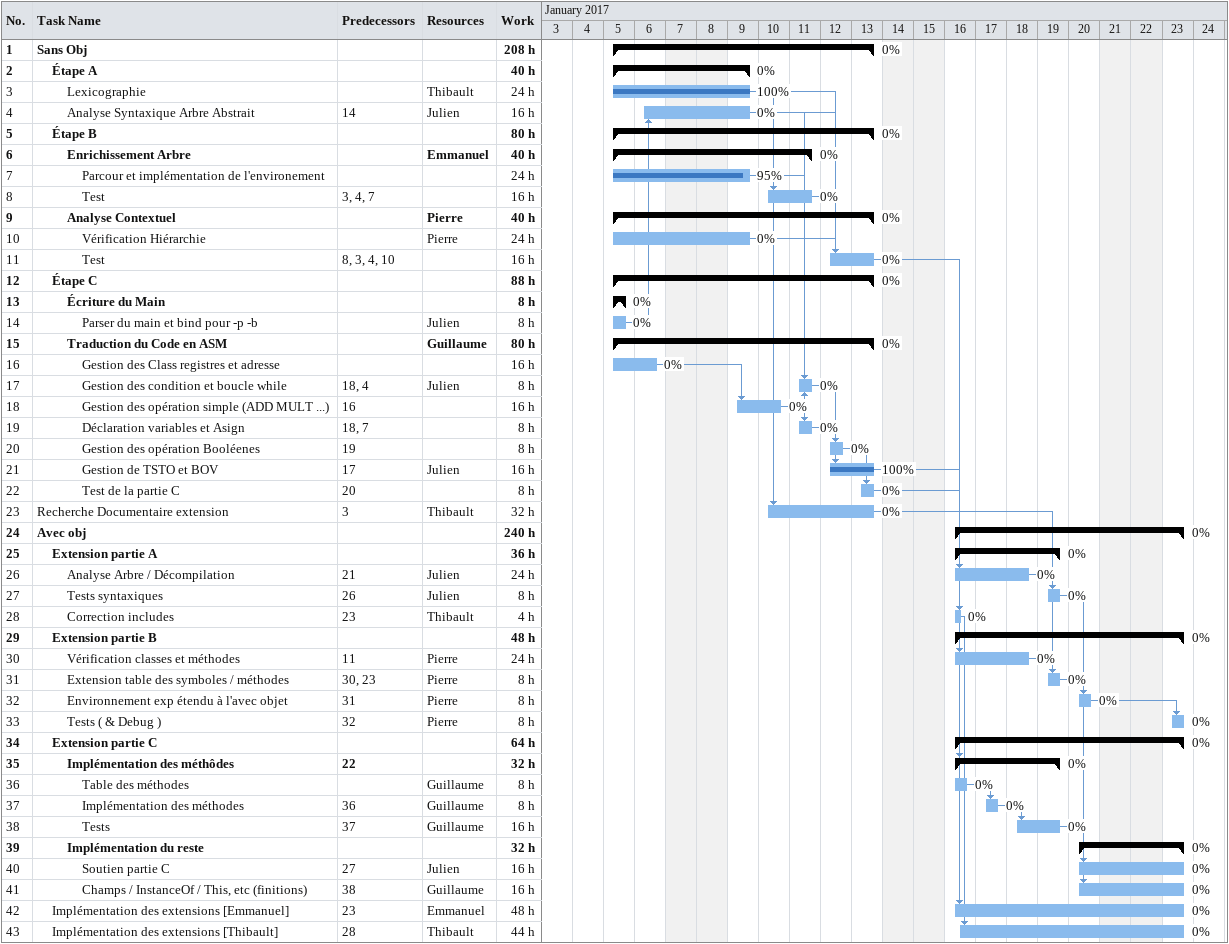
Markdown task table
| ID | Level | Task | Start | Finish | Predecessors | Resources | % complete | Work (h) |
|---|---|---|---|---|---|---|---|---|
| 1 | 1 | **Sans Obj** | 2017-01-05 | 2017-01-13 |  |  | 0 | 208 |
| 2 | 2 | **Étape A** | 2017-01-05 | 2017-01-09 |  |  | 0 | 40 |
| 3 | 3 | Lexicographie | 2017-01-05 | 2017-01-09 |  | Thibault | 100 | 24 |
| 4 | 3 | Analyse Syntaxique Arbre Abstrait | 2017-01-06 | 2017-01-09 | 14 | Julien | 0 | 16 |
| 5 | 2 | **Étape B** | 2017-01-05 | 2017-01-13 |  |  | 0 | 80 |
| 6 | 3 | **Enrichissement Arbre** | 2017-01-05 | 2017-01-11 |  | Emmanuel | 0 | 40 |
| 7 | 4 | Parcour et implémentation de l'environement | 2017-01-05 | 2017-01-09 |  |  | 95 | 24 |
| 8 | 4 | Test | 2017-01-10 | 2017-01-11 | 3, 4, 7 |  | 0 | 16 |
| 9 | 3 | **Analyse Contextuel** | 2017-01-05 | 2017-01-13 |  | Pierre | 0 | 40 |
| 10 | 4 | Vérification Hiérarchie | 2017-01-05 | 2017-01-09 |  | Pierre | 0 | 24 |
| 11 | 4 | Test | 2017-01-12 | 2017-01-13 | 8, 3, 4, 10 |  | 0 | 16 |
| 12 | 2 | **Étape C** | 2017-01-05 | 2017-01-13 |  |  | 0 | 88 |
| 13 | 3 | **Écriture du Main** | 2017-01-05 | 2017-01-05 |  |  | 0 | 8 |
| 14 | 4 | Parser du main et bind pour -p -b | 2017-01-05 | 2017-01-05 |  | Julien | 0 | 8 |
| 15 | 3 | **Traduction du Code en ASM** | 2017-01-05 | 2017-01-13 |  | Guillaume | 0 | 80 |
| 16 | 4 | Gestion des Class registres et adresse | 2017-01-05 | 2017-01-06 |  |  | 0 | 16 |
| 17 | 4 | Gestion des condition et boucle while | 2017-01-11 | 2017-01-11 | 18, 4 | Julien | 0 | 8 |
| 18 | 4 | Gestion des opération simple (ADD MULT ...) | 2017-01-09 | 2017-01-10 | 16 |  | 0 | 16 |
| 19 | 4 | Déclaration variables et Asign | 2017-01-11 | 2017-01-11 | 18, 7 |  | 0 | 8 |
| 20 | 4 | Gestion des opération Booléenes | 2017-01-12 | 2017-01-12 | 19 |  | 0 | 8 |
| 21 | 4 | Gestion de TSTO et BOV | 2017-01-12 | 2017-01-13 | 17 | Julien | 100 | 16 |
| 22 | 4 | Test de la partie C | 2017-01-13 | 2017-01-13 | 20 |  | 0 | 8 |
| 23 | 1 | Recherche Documentaire extension | 2017-01-10 | 2017-01-13 | 3 | Thibault | 0 | 32 |
| 24 | 1 | **Avec obj** | 2017-01-16 | 2017-01-23 |  |  | 0 | 240 |
| 25 | 2 | **Extension partie A** | 2017-01-16 | 2017-01-19 |  |  | 0 | 36 |
| 26 | 3 | Analyse Arbre / Décompilation | 2017-01-16 | 2017-01-18 | 21 | Julien | 0 | 24 |
| 27 | 3 | Tests syntaxiques | 2017-01-19 | 2017-01-19 | 26 | Julien | 0 | 8 |
| 28 | 3 | Correction includes | 2017-01-16 | 2017-01-16 | 23 | Thibault | 0 | 4 |
| 29 | 2 | **Extension partie B** | 2017-01-16 | 2017-01-23 |  |  | 0 | 48 |
| 30 | 3 | Vérification classes et méthodes | 2017-01-16 | 2017-01-18 | 11 | Pierre | 0 | 24 |
| 31 | 3 | Extension table des symboles / méthodes | 2017-01-19 | 2017-01-19 | 30, 23 | Pierre | 0 | 8 |
| 32 | 3 | Environnement exp étendu à l'avec objet | 2017-01-20 | 2017-01-20 | 31 | Pierre | 0 | 8 |
| 33 | 3 | Tests ( & Debug ) | 2017-01-23 | 2017-01-23 | 32 | Pierre | 0 | 8 |
| 34 | 2 | **Extension partie C** | 2017-01-16 | 2017-01-23 |  |  | 0 | 64 |
| 35 | 3 | **Implémentation des méthôdes** | 2017-01-16 | 2017-01-19 | 22 |  | 0 | 32 |
| 36 | 4 | Table des méthodes | 2017-01-16 | 2017-01-16 |  | Guillaume | 0 | 8 |
| 37 | 4 | Implémentation des méthodes | 2017-01-17 | 2017-01-17 | 36 | Guillaume | 0 | 8 |
| 38 | 4 | Tests | 2017-01-18 | 2017-01-19 | 37 | Guillaume | 0 | 16 |
| 39 | 3 | **Implémentation du reste** | 2017-01-20 | 2017-01-23 |  |  | 0 | 32 |
| 40 | 4 | Soutien partie C | 2017-01-20 | 2017-01-23 | 27 | Julien | 0 | 16 |
| 41 | 4 | Champs / InstanceOf / This, etc (finitions) | 2017-01-20 | 2017-01-23 | 38 | Guillaume | 0 | 16 |
| 42 | 2 | Implémentation des extensions [Emmanuel] | 2017-01-16 | 2017-01-23 | 23 | Emmanuel | 0 | 48 |
| 43 | 2 | Implémentation des extensions [Thibault] | 2017-01-16 | 2017-01-23 | 28 | Thibault | 0 | 44 |
